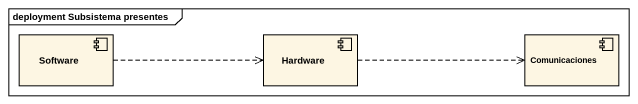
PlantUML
@startuml
mainframe deployment Subsistema presentes
component Software
component Hardware
component Comunicaciones
Software .right.> Hardware
Hardware .right.> Comunicaciones
@enduml
